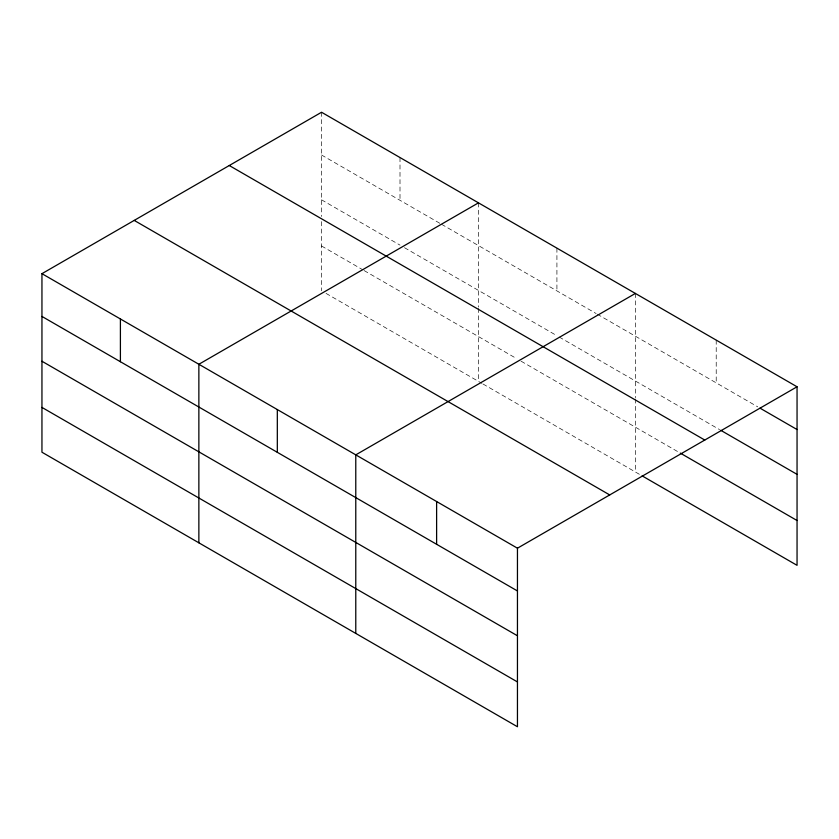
<?xml version="1.0" encoding="UTF-8"?>
<svg xmlns="http://www.w3.org/2000/svg" width="839" height="839" viewBox="0 0 839 839"><rect width="100%" height="100%" fill="white"/><g stroke="black" fill="none" stroke-linecap="round" stroke-linejoin="round"><path stroke-width="0.63" stroke-dasharray="4.2 3.15" d="M321.547 155.005L440.36 223.604M441.482 224.244L596.151 313.545M597.274 314.195L757.753 406.852M321.547 199.818L400.004 245.114M404.492 247.704L556.918 335.705M559.162 337.005L719.579 429.62M321.547 245.984L363.014 269.927M364.136 270.578L516.572 358.578M521.05 361.169L678.038 451.802M326.035 293.388L481.827 383.329M482.949 383.979L640.996 475.22M716.212 340.11L716.212 382.867M635.375 293.44L635.375 397.676M635.375 398.955L635.375 471.979M556.918 248.145L556.918 290.902M478.461 202.849L478.461 307.084M478.461 308.364L478.461 381.388M400.004 157.554L400.004 200.301M321.547 112.248L321.547 216.493M321.547 221.622L321.547 290.797"/><path stroke-width="1.26" d="M517.453 635.773L517.453 548.203L41.95 273.671L41.95 452.221L517.453 726.752L517.453 635.773L41.95 361.242M642.118 475.87L797.05 565.329L797.05 386.779L321.547 112.248L41.95 273.671M478.461 202.849L198.864 364.273L198.864 542.812M635.375 293.44L355.778 454.864L355.778 633.414M517.453 548.203L797.05 386.779M759.998 408.142L797.05 429.537M720.701 430.271L797.05 474.35M229.278 165.524L704.781 440.045M680.293 453.102L797.05 520.516M134.219 220.405L609.722 494.937M41.95 316.429L517.453 590.96M41.95 407.408L517.453 681.939M436.616 501.533L436.616 544.291M277.321 409.568L277.321 452.326M120.407 318.977L120.407 361.724"/></g></svg>
